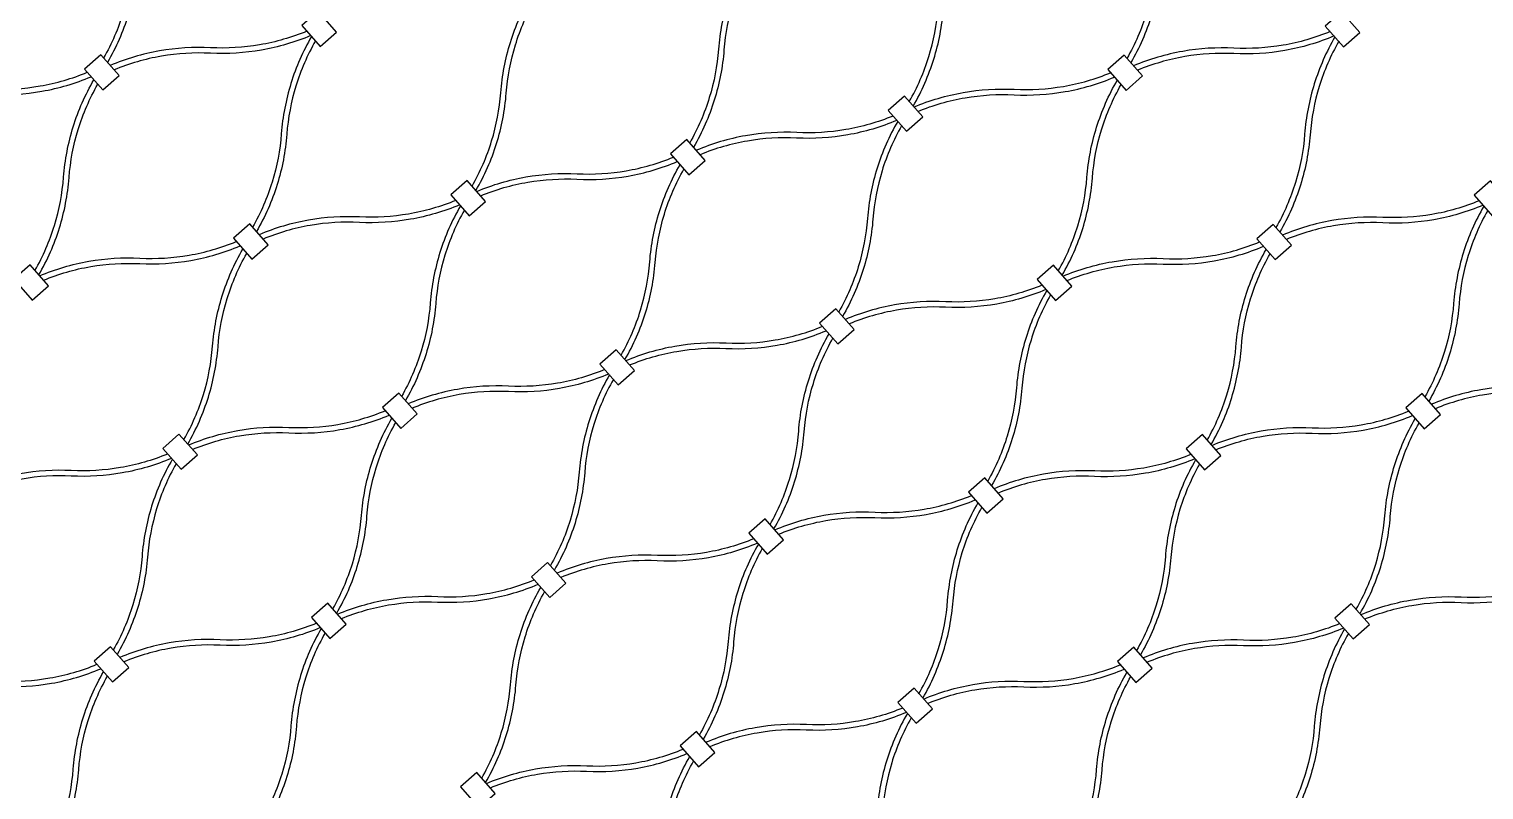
# Model space of a CAD drawing. Header units: millimetres. Extents: x 832728086 to 834530684, y 817551485 to 818349469.
# Drawn here: x 834419971.9 to 834420373.5, y 817818410.2 to 817818620.2 of the extents above; entities that cross this region are included whole.
import ezdxf

# ---------------------------------------------------------------- set-up
doc = ezdxf.new("R2010")
doc.units = ezdxf.units.MM
doc.header["$LTSCALE"] = 100
doc.layers.add('mesh- l', color=8, linetype='Continuous')

msp = doc.modelspace()

# ---------------------------------------------------------------- linework, layer by layer
at = {"layer": 'mesh- l'}
for points in [[(834420008.7179, 817818664.9076, 0.05643381), (834420003.0263, 817818651.9616, 0.05608633), (834420000.3636, 817818638.0715, -0.05520174), (834419997.8305, 817818624.7304, -0.05548959), (834419992.433, 817818612.2707)], [(834420009.7848, 817818663.6954, 0.05541212), (834420004.4009, 817818651.2473, 0.05509445), (834420001.8736, 817818637.9213, -0.0561917), (834419999.2049, 817818624.0162, -0.05650781), (834419993.4996, 817818611.0588)], [(834420291.2248, 817818664.7958, 0.05643381), (834420285.5332, 817818651.8498, 0.05608633), (834420282.8705, 817818637.9596, -0.05520174), (834420280.3374, 817818624.6186, -0.05548959), (834420274.9399, 817818612.1589)], [(834420292.2917, 817818663.5836, 0.05541212), (834420286.9078, 817818651.1354, 0.05509445), (834420284.3805, 817818637.8095, -0.0561917), (834420281.7119, 817818623.9043, -0.05650781), (834420276.0065, 817818610.9469)], [(834420214.8587, 817818600.2043, 0.05541212), (834420220.2426, 817818612.6524, 0.05509445), (834420222.7699, 817818625.9784, -0.0561917), (834420225.4385, 817818639.8835, -0.05650781), (834420231.1439, 817818652.841)], [(834420215.9255, 817818598.9921, 0.05643381), (834420221.6171, 817818611.9381, 0.05608633), (834420224.2799, 817818625.8282, -0.05520174), (834420226.8129, 817818639.1693, -0.05548959), (834420232.2105, 817818651.629)], [(834420170.5317, 817818641.4898, 0.05643381), (834420164.84, 817818628.5437, 0.05608633), (834420162.1773, 817818614.6536, -0.05520174), (834420159.6442, 817818601.3125, -0.05548959), (834420154.2467, 817818588.8528)], [(834420171.5985, 817818640.2776, 0.05541212), (834420166.2146, 817818627.8294, 0.05509445), (834420163.6873, 817818614.5034, -0.0561917), (834420161.0187, 817818600.5983, -0.05650781), (834420155.3133, 817818587.6409)], [(834420094.1655, 817818576.8983, 0.05541212), (834420099.5494, 817818589.3464, 0.05509445), (834420102.0767, 817818602.6724, -0.0561917), (834420104.7453, 817818616.5775, -0.05650781), (834420110.4507, 817818629.5349)], [(834420095.2323, 817818575.686, 0.05643381), (834420100.9239, 817818588.6321, 0.05608633), (834420103.5867, 817818602.5222, -0.05520174), (834420106.1198, 817818615.8633, -0.05548959), (834420111.5173, 817818628.323)], [(834420048.5408, 817818619.6582, -0.05541212), (834420035.5095, 817818615.8995, -0.05509445), (834420021.9704, 817818615.0859, 0.0561917), (834420007.8389, 817818614.2057, 0.05650781), (834419994.2616, 817818610.1929)], [(834420331.0477, 817818619.5464, -0.05541212), (834420318.0164, 817818615.7877, -0.05509445), (834420304.4774, 817818614.9741, 0.0561917), (834420290.3458, 817818614.0938, 0.05650781), (834420276.7685, 817818610.081)], [(834420049.6077, 817818618.446, -0.05643381), (834420036.0434, 817818614.4454, -0.05608633), (834420021.9275, 817818613.5691, 0.05520174), (834420008.3727, 817818612.7516, 0.05548959), (834419995.3282, 817818608.9809)], [(834420049.8385, 817818618.1838, 0.05643381), (834420044.1469, 817818605.2377, 0.05608633), (834420041.4841, 817818591.3476, -0.05520174), (834420038.951, 817818578.0065, -0.05548959), (834420033.5535, 817818565.5468)], [(834420050.9053, 817818616.9715, 0.05541212), (834420045.5214, 817818604.5234, 0.05509445), (834420042.9941, 817818591.1974, -0.0561917), (834420040.3255, 817818577.2923, -0.05650781), (834420034.6201, 817818564.3349)], [(834420332.1146, 817818618.3341, -0.05643381), (834420318.5503, 817818614.3336, -0.05608633), (834420304.4344, 817818613.4573, 0.05520174), (834420290.8796, 817818612.6398, 0.05548959), (834420277.8351, 817818608.8691)], [(834420332.3454, 817818618.0719, 0.05643381), (834420326.6538, 817818605.1259, 0.05608633), (834420323.991, 817818591.2358, -0.05520174), (834420321.4579, 817818577.8947, -0.05548959), (834420316.0604, 817818565.435)], [(834420333.4122, 817818616.8597, 0.05541212), (834420328.0283, 817818604.4116, 0.05509445), (834420325.501, 817818591.0856, -0.0561917), (834420322.8324, 817818577.1805, -0.05650781), (834420317.127, 817818564.223)], [(834419933.6494, 817818598.8417, -0.05643381), (834419947.2137, 817818602.8423, -0.05608633), (834419961.3295, 817818603.7186, 0.05520174), (834419974.8843, 817818604.536, 0.05548959), (834419987.9288, 817818608.3067)], [(834420216.1563, 817818598.7299, -0.05643381), (834420229.7206, 817818602.7304, -0.05608633), (834420243.8364, 817818603.6067, 0.05520174), (834420257.3912, 817818604.4242, 0.05548959), (834420270.4358, 817818608.1949)], [(834419934.7162, 817818597.6295, -0.05541212), (834419947.7475, 817818601.3881, -0.05509445), (834419961.2866, 817818602.2017, 0.0561917), (834419975.4181, 817818603.082, 0.05650781), (834419988.9954, 817818607.0948)], [(834419973.4723, 817818553.5922, 0.05541212), (834419978.8562, 817818566.0404, 0.05509445), (834419981.3835, 817818579.3663, -0.0561917), (834419984.0521, 817818593.2715, -0.05650781), (834419989.7575, 817818606.2289)], [(834419974.5391, 817818552.38, 0.05643381), (834419980.2307, 817818565.3261, 0.05608633), (834419982.8935, 817818579.2162, -0.05520174), (834419985.4266, 817818592.5573, -0.05548959), (834419990.8241, 817818605.017)], [(834420217.2231, 817818597.5176, -0.05541212), (834420230.2545, 817818601.2763, -0.05509445), (834420243.7935, 817818602.0899, 0.0561917), (834420257.925, 817818602.9702, 0.05650781), (834420271.5024, 817818606.983)], [(834420255.9792, 817818553.4804, 0.05541212), (834420261.3631, 817818565.9285, 0.05509445), (834420263.8904, 817818579.2545, -0.0561917), (834420266.559, 817818593.1597, -0.05650781), (834420272.2644, 817818606.1171)], [(834420257.046, 817818552.2682, 0.05643381), (834420262.7376, 817818565.2142, 0.05608633), (834420265.4004, 817818579.1044, -0.05520174), (834420267.9335, 817818592.4454, -0.05548959), (834420273.331, 817818604.9051)], [(834420210.3546, 817818596.2403, -0.05541212), (834420197.3232, 817818592.4817, -0.05509445), (834420183.7842, 817818591.6681, 0.0561917), (834420169.6526, 817818590.7878, 0.05650781), (834420156.0753, 817818586.775)], [(834420211.4214, 817818595.0281, -0.05643381), (834420197.8571, 817818591.0275, -0.05608633), (834420183.7412, 817818590.1512, 0.05520174), (834420170.1864, 817818589.3337, 0.05548959), (834420157.1419, 817818585.5631)], [(834420211.6522, 817818594.7659, 0.05643381), (834420205.9606, 817818581.8198, 0.05608633), (834420203.2978, 817818567.9297, -0.05520174), (834420200.7647, 817818554.5886, -0.05548959), (834420195.3672, 817818542.1289)], [(834420212.719, 817818593.5537, 0.05541212), (834420207.3351, 817818581.1055, 0.05509445), (834420204.8078, 817818567.7796, -0.0561917), (834420202.1392, 817818553.8744, -0.05650781), (834420196.4338, 817818540.917)], [(834420095.4631, 817818575.4238, -0.05643381), (834420109.0274, 817818579.4244, -0.05608633), (834420123.1432, 817818580.3007, 0.05520174), (834420136.698, 817818581.1182, 0.05548959), (834420149.7426, 817818584.8889)], [(834420096.5299, 817818574.2116, -0.05541212), (834420109.5613, 817818577.9703, -0.05509445), (834420123.1003, 817818578.7839, 0.0561917), (834420137.2318, 817818579.6641, 0.05650781), (834420150.8092, 817818583.6769)], [(834420135.286, 817818530.1744, 0.05541212), (834420140.6699, 817818542.6225, 0.05509445), (834420143.1972, 817818555.9485, -0.0561917), (834420145.8658, 817818569.8536, -0.05650781), (834420151.5712, 817818582.811)], [(834420136.3528, 817818528.9622, 0.05643381), (834420142.0444, 817818541.9082, 0.05608633), (834420144.7072, 817818555.7983, -0.05520174), (834420147.2403, 817818569.1394, -0.05548959), (834420152.6378, 817818581.5991)], [(834420089.6614, 817818572.9343, -0.05541212), (834420076.63, 817818569.1757, -0.05509445), (834420063.091, 817818568.362, 0.0561917), (834420048.9594, 817818567.4818, 0.05650781), (834420035.3821, 817818563.469)], [(834420090.7282, 817818571.7221, -0.05643381), (834420077.1639, 817818567.7215, -0.05608633), (834420063.048, 817818566.8452, 0.05520174), (834420049.4932, 817818566.0277, 0.05548959), (834420036.4487, 817818562.257)], [(834420090.959, 817818571.4599, 0.05643381), (834420085.2674, 817818558.5138, 0.05608633), (834420082.6046, 817818544.6237, -0.05520174), (834420080.0715, 817818531.2826, -0.05548959), (834420074.674, 817818518.8229)], [(834420372.1683, 817818572.8225, -0.05541212), (834420359.137, 817818569.0638, -0.05509445), (834420345.5979, 817818568.2502, 0.0561917), (834420331.4664, 817818567.3699, 0.05650781), (834420317.889, 817818563.3571)], [(834420373.2351, 817818571.6103, -0.05643381), (834420359.6708, 817818567.6097, -0.05608633), (834420345.555, 817818566.7334, 0.05520174), (834420332.0002, 817818565.9159, 0.05548959), (834420318.9556, 817818562.1452)], [(834420373.4659, 817818571.348, 0.05643381), (834420367.7743, 817818558.402, 0.05608633), (834420365.1116, 817818544.5119, -0.05520174), (834420362.5785, 817818531.1708, -0.05548959), (834420357.1809, 817818518.7111)], [(834420092.0258, 817818570.2476, 0.05541212), (834420086.6419, 817818557.7995, 0.05509445), (834420084.1146, 817818544.4735, -0.0561917), (834420081.446, 817818530.5684, -0.05650781), (834420075.7406, 817818517.611)], [(834420374.5327, 817818570.1358, 0.05541212), (834420369.1488, 817818557.6877, 0.05509445), (834420366.6215, 817818544.3617, -0.0561917), (834420363.9529, 817818530.4566, -0.05650781), (834420358.2475, 817818517.4991)], [(834419974.7699, 817818552.1178, -0.05643381), (834419988.3342, 817818556.1184, -0.05608633), (834420002.45, 817818556.9947, 0.05520174), (834420016.0048, 817818557.8122, 0.05548959), (834420029.0494, 817818561.5828)], [(834419975.8367, 817818550.9056, -0.05541212), (834419988.8681, 817818554.6642, -0.05509445), (834420002.4071, 817818555.4779, 0.0561917), (834420016.5386, 817818556.3581, 0.05650781), (834420030.116, 817818560.3709)], [(834420014.5928, 817818506.8683, 0.05541212), (834420019.9767, 817818519.3165, 0.05509445), (834420022.504, 817818532.6425, -0.0561917), (834420025.1726, 817818546.5476, -0.05650781), (834420030.878, 817818559.505)], [(834420257.2768, 817818552.006, -0.05643381), (834420270.8411, 817818556.0065, -0.05608633), (834420284.957, 817818556.8828, 0.05520174), (834420298.5118, 817818557.7003, 0.05548959), (834420311.5563, 817818561.471)], [(834420258.3437, 817818550.7937, -0.05541212), (834420271.375, 817818554.5524, -0.05509445), (834420284.9141, 817818555.366, 0.0561917), (834420299.0456, 817818556.2463, 0.05650781), (834420312.6229, 817818560.2591)], [(834420297.0997, 817818506.7565, 0.05541212), (834420302.4836, 817818519.2047, 0.05509445), (834420305.0109, 817818532.5306, -0.0561917), (834420307.6796, 817818546.4358, -0.05650781), (834420313.3849, 817818559.3932)], [(834420015.6596, 817818505.6561, 0.05643381), (834420021.3512, 817818518.6022, 0.05608633), (834420024.014, 817818532.4923, -0.05520174), (834420026.5471, 817818545.8334, -0.05548959), (834420031.9446, 817818558.2931)], [(834420298.1666, 817818505.5443, 0.05643381), (834420303.8582, 817818518.4903, 0.05608633), (834420306.5209, 817818532.3805, -0.05520174), (834420309.054, 817818545.7215, -0.05548959), (834420314.4515, 817818558.1812)], [(834420251.4751, 817818549.5164, -0.05541212), (834420238.4438, 817818545.7578, -0.05509445), (834420224.9047, 817818544.9442, 0.0561917), (834420210.7732, 817818544.0639, 0.05650781), (834420197.1959, 817818540.0511)], [(834420252.5419, 817818548.3042, -0.05643381), (834420238.9776, 817818544.3036, -0.05608633), (834420224.8618, 817818543.4273, 0.05520174), (834420211.307, 817818542.6099, 0.05548959), (834420198.2624, 817818538.8392)], [(834420252.7727, 817818548.042, 0.05643381), (834420247.0811, 817818535.096, 0.05608633), (834420244.4184, 817818521.2058, -0.05520174), (834420241.8853, 817818507.8648, -0.05548959), (834420236.4877, 817818495.4051)], [(834420253.8395, 817818546.8298, 0.05541212), (834420248.4556, 817818534.3816, 0.05509445), (834420245.9283, 817818521.0557, -0.0561917), (834420243.2597, 817818507.1505, -0.05650781), (834420237.5543, 817818494.1931)], [(834420136.5836, 817818528.6999, -0.05643381), (834420150.1479, 817818532.7005, -0.05608633), (834420164.2638, 817818533.5768, 0.05520174), (834420177.8186, 817818534.3943, 0.05548959), (834420190.8631, 817818538.165)], [(834420137.6505, 817818527.4877, -0.05541212), (834420150.6818, 817818531.2464, -0.05509445), (834420164.2209, 817818532.06, 0.0561917), (834420178.3524, 817818532.9403, 0.05650781), (834420191.9297, 817818536.9531)], [(834420176.4065, 817818483.4505, 0.05541212), (834420181.7904, 817818495.8986, 0.05509445), (834420184.3177, 817818509.2246, -0.0561917), (834420186.9864, 817818523.1297, -0.05650781), (834420192.6917, 817818536.0872)], [(834420177.4734, 817818482.2383, 0.05643381), (834420183.165, 817818495.1843, 0.05608633), (834420185.8277, 817818509.0744, -0.05520174), (834420188.3608, 817818522.4155, -0.05548959), (834420193.7583, 817818534.8752)], [(834420130.7819, 817818526.2104, -0.05541212), (834420117.7506, 817818522.4518, -0.05509445), (834420104.2115, 817818521.6381, 0.0561917), (834420090.08, 817818520.7579, 0.05650781), (834420076.5027, 817818516.7451)], [(834420131.8487, 817818524.9982, -0.05643381), (834420118.2844, 817818520.9976, -0.05608633), (834420104.1686, 817818520.1213, 0.05520174), (834420090.6138, 817818519.3038, 0.05548959), (834420077.5692, 817818515.5331)], [(834420132.0795, 817818524.736, 0.05643381), (834420126.3879, 817818511.7899, 0.05608633), (834420123.7252, 817818497.8998, -0.05520174), (834420121.1921, 817818484.5587, -0.05548959), (834420115.7945, 817818472.099)], [(834420133.1463, 817818523.5238, 0.05541212), (834420127.7624, 817818511.0756, 0.05509445), (834420125.2351, 817818497.7496, -0.0561917), (834420122.5665, 817818483.8445, -0.05650781), (834420116.8611, 817818470.8871)], [(834420413.2888, 817818526.0986, -0.05541212), (834420400.2575, 817818522.3399, -0.05509445), (834420386.7184, 817818521.5263, 0.0561917), (834420372.5869, 817818520.646, 0.05650781), (834420359.0096, 817818516.6332)], [(834420414.3556, 817818524.8864, -0.05643381), (834420400.7914, 817818520.8858, -0.05608633), (834420386.6755, 817818520.0095, 0.05520174), (834420373.1207, 817818519.192, 0.05548959), (834420360.0762, 817818515.4213)], [(834420015.8904, 817818505.3939, -0.05643381), (834420029.4547, 817818509.3945, -0.05608633), (834420043.5706, 817818510.2708, 0.05520174), (834420057.1254, 817818511.0883, 0.05548959), (834420070.1699, 817818514.859)], [(834420298.3973, 817818505.2821, -0.05643381), (834420311.9616, 817818509.2827, -0.05608633), (834420326.0775, 817818510.159, 0.05520174), (834420339.6323, 817818510.9764, 0.05548959), (834420352.6768, 817818514.7471)], [(834420016.9573, 817818504.1817, -0.05541212), (834420029.9886, 817818507.9403, -0.05509445), (834420043.5277, 817818508.754, 0.0561917), (834420057.6592, 817818509.6342, 0.05650781), (834420071.2365, 817818513.647)], [(834420055.7133, 817818460.1445, 0.05541212), (834420061.0972, 817818472.5926, 0.05509445), (834420063.6245, 817818485.9186, -0.0561917), (834420066.2932, 817818499.8237, -0.05650781), (834420071.9985, 817818512.7811)], [(834420056.7802, 817818458.9322, 0.05643381), (834420062.4718, 817818471.8783, 0.05608633), (834420065.1345, 817818485.7684, -0.05520174), (834420067.6676, 817818499.1095, -0.05548959), (834420073.0651, 817818511.5692)], [(834420299.4642, 817818504.0699, -0.05541212), (834420312.4955, 817818507.8285, -0.05509445), (834420326.0346, 817818508.6421, 0.0561917), (834420340.1661, 817818509.5224, 0.05650781), (834420353.7434, 817818513.5352)], [(834420338.2202, 817818460.0326, 0.05541212), (834420343.6042, 817818472.4808, 0.05509445), (834420346.1314, 817818485.8067, -0.0561917), (834420348.8001, 817818499.7119, -0.05650781), (834420354.5055, 817818512.6693)], [(834420339.2871, 817818458.8204, 0.05643381), (834420344.9787, 817818471.7665, 0.05608633), (834420347.6414, 817818485.6566, -0.05520174), (834420350.1745, 817818498.9977, -0.05548959), (834420355.5721, 817818511.4574)], [(834420010.0887, 817818502.9044, -0.05541212), (834419997.0574, 817818499.1457, -0.05509445), (834419983.5183, 817818498.3321, 0.0561917), (834419969.3868, 817818497.4519, 0.05650781), (834419955.8095, 817818493.4391)], [(834420292.5956, 817818502.7926, -0.05541212), (834420279.5643, 817818499.0339, -0.05509445), (834420266.0252, 817818498.2203, 0.0561917), (834420251.8937, 817818497.34, 0.05650781), (834420238.3164, 817818493.3272)], [(834420011.1555, 817818501.6922, -0.05643381), (834419997.5912, 817818497.6916, -0.05608633), (834419983.4754, 817818496.8153, 0.05520174), (834419969.9206, 817818495.9978, 0.05548959), (834419956.8761, 817818492.2271)], [(834420011.3863, 817818501.4299, 0.05643381), (834420005.6947, 817818488.4839, 0.05608633), (834420003.032, 817818474.5938, -0.05520174), (834420000.4989, 817818461.2527, -0.05548959), (834419995.1013, 817818448.793)], [(834420012.4531, 817818500.2177, 0.05541212), (834420007.0692, 817818487.7696, 0.05509445), (834420004.5419, 817818474.4436, -0.0561917), (834420001.8733, 817818460.5385, -0.05650781), (834419996.1679, 817818447.5811)], [(834420293.6624, 817818501.5803, -0.05643381), (834420280.0982, 817818497.5798, -0.05608633), (834420265.9823, 817818496.7035, 0.05520174), (834420252.4275, 817818495.886, 0.05548959), (834420239.383, 817818492.1153)], [(834420293.8932, 817818501.3181, 0.05643381), (834420288.2016, 817818488.3721, 0.05608633), (834420285.5389, 817818474.4819, -0.05520174), (834420283.0058, 817818461.1409, -0.05548959), (834420277.6082, 817818448.6812)], [(834420294.9601, 817818500.1059, 0.05541212), (834420289.5761, 817818487.6578, 0.05509445), (834420287.0489, 817818474.3318, -0.0561917), (834420284.3802, 817818460.4266, -0.05650781), (834420278.6748, 817818447.4692)], [(834420177.7041, 817818481.976, -0.05643381), (834420191.2684, 817818485.9766, -0.05608633), (834420205.3843, 817818486.8529, 0.05520174), (834420218.9391, 817818487.6704, 0.05548959), (834420231.9836, 817818491.4411)], [(834420178.771, 817818480.7638, -0.05541212), (834420191.8023, 817818484.5225, -0.05509445), (834420205.3414, 817818485.3361, 0.0561917), (834420219.4729, 817818486.2164, 0.05650781), (834420233.0502, 817818490.2292)], [(834420217.527, 817818436.7266, 0.05541212), (834420222.911, 817818449.1747, 0.05509445), (834420225.4382, 817818462.5007, -0.0561917), (834420228.1069, 817818476.4058, -0.05650781), (834420233.8123, 817818489.3633)], [(834420218.5939, 817818435.5144, 0.05643381), (834420224.2855, 817818448.4604, 0.05608633), (834420226.9482, 817818462.3505, -0.05520174), (834420229.4813, 817818475.6916, -0.05548959), (834420234.8789, 817818488.1513)], [(834420171.9024, 817818479.4865, -0.05541212), (834420158.8711, 817818475.7279, -0.05509445), (834420145.332, 817818474.9143, 0.0561917), (834420131.2005, 817818474.034, 0.05650781), (834420117.6232, 817818470.0212)], [(834420172.9692, 817818478.2743, -0.05643381), (834420159.405, 817818474.2737, -0.05608633), (834420145.2891, 817818473.3974, 0.05520174), (834420131.7343, 817818472.5799, 0.05548959), (834420118.6898, 817818468.8093)], [(834420173.2, 817818478.0121, 0.05643381), (834420167.5084, 817818465.066, 0.05608633), (834420164.8457, 817818451.1759, -0.05520174), (834420162.3126, 817818437.8348, -0.05548959), (834420156.915, 817818425.3751)], [(834420174.2669, 817818476.7999, 0.05541212), (834420168.8829, 817818464.3517, 0.05509445), (834420166.3557, 817818451.0258, -0.0561917), (834420163.687, 817818437.1206, -0.05650781), (834420157.9816, 817818424.1632)], [(834420057.0109, 817818458.67, -0.05643381), (834420070.5752, 817818462.6706, -0.05608633), (834420084.6911, 817818463.5469, 0.05520174), (834420098.2459, 817818464.3644, 0.05548959), (834420111.2904, 817818468.1351)], [(834420058.0778, 817818457.4578, -0.05541212), (834420071.1091, 817818461.2165, -0.05509445), (834420084.6482, 817818462.0301, 0.0561917), (834420098.7797, 817818462.9103, 0.05650781), (834420112.357, 817818466.9231)], [(834420339.5178, 817818458.5582, -0.05643381), (834420353.0821, 817818462.5588, -0.05608633), (834420367.198, 817818463.4351, 0.05520174), (834420380.7528, 817818464.2526, 0.05548959), (834420393.7973, 817818468.0232)], [(834420340.5847, 817818457.346, -0.05541212), (834420353.616, 817818461.1046, -0.05509445), (834420367.1551, 817818461.9182, 0.0561917), (834420381.2866, 817818462.7985, 0.05650781), (834420394.8639, 817818466.8113)], [(834420096.8338, 817818413.4206, 0.05541212), (834420102.2178, 817818425.8687, 0.05509445), (834420104.745, 817818439.1947, -0.0561917), (834420107.4137, 817818453.0998, -0.05650781), (834420113.1191, 817818466.0572)], [(834420097.9007, 817818412.2084, 0.05643381), (834420103.5923, 817818425.1544, 0.05608633), (834420106.255, 817818439.0445, -0.05520174), (834420108.7881, 817818452.3856, -0.05548959), (834420114.1857, 817818464.8453)], [(834420051.2092, 817818456.1805, -0.05541212), (834420038.1779, 817818452.4218, -0.05509445), (834420024.6388, 817818451.6082, 0.0561917), (834420010.5073, 817818450.728, 0.05650781), (834419996.93, 817818446.7152)], [(834420052.276, 817818454.9683, -0.05643381), (834420038.7118, 817818450.9677, -0.05608633), (834420024.5959, 817818450.0914, 0.05520174), (834420011.0411, 817818449.2739, 0.05548959), (834419997.9966, 817818445.5032)], [(834420052.5068, 817818454.7061, 0.05643381), (834420046.8152, 817818441.76, 0.05608633), (834420044.1525, 817818427.8699, -0.05520174), (834420041.6194, 817818414.5288, -0.05548959), (834420036.2218, 817818402.0691)], [(834420333.7161, 817818456.0687, -0.05541212), (834420320.6848, 817818452.31, -0.05509445), (834420307.1457, 817818451.4964, 0.0561917), (834420293.0142, 817818450.6161, 0.05650781), (834420279.4369, 817818446.6033)], [(834420334.783, 817818454.8564, -0.05643381), (834420321.2187, 817818450.8559, -0.05608633), (834420307.1028, 817818449.9796, 0.05520174), (834420293.548, 817818449.1621, 0.05548959), (834420280.5035, 817818445.3914)], [(834420335.0137, 817818454.5942, 0.05643381), (834420329.3221, 817818441.6482, 0.05608633), (834420326.6594, 817818427.7581, -0.05520174), (834420324.1263, 817818414.417, -0.05548959), (834420318.7288, 817818401.9573)], [(834420053.5737, 817818453.4938, 0.05541212), (834420048.1897, 817818441.0457, 0.05509445), (834420045.6625, 817818427.7197, -0.0561917), (834420042.9938, 817818413.8146, -0.05650781), (834420037.2884, 817818400.8572)], [(834420336.0806, 817818453.382, 0.05541212), (834420330.6967, 817818440.9339, 0.05509445), (834420328.1694, 817818427.6079, -0.0561917), (834420325.5007, 817818413.7028, -0.05650781), (834420319.7954, 817818400.7453)], [(834419936.3177, 817818435.364, -0.05643381), (834419949.882, 817818439.3646, -0.05608633), (834419963.9979, 817818440.2409, 0.05520174), (834419977.5527, 817818441.0584, 0.05548959), (834419990.5972, 817818444.829)], [(834419937.3846, 817818434.1518, -0.05541212), (834419950.4159, 817818437.9104, -0.05509445), (834419963.955, 817818438.724, 0.0561917), (834419978.0865, 817818439.6043, 0.05650781), (834419991.6638, 817818443.6171)], [(834419976.1406, 817818390.1145, 0.05541212), (834419981.5246, 817818402.5627, 0.05509445), (834419984.0518, 817818415.8887, -0.0561917), (834419986.7205, 817818429.7938, -0.05650781), (834419992.4259, 817818442.7512)], [(834420218.8247, 817818435.2522, -0.05643381), (834420232.3889, 817818439.2527, -0.05608633), (834420246.5048, 817818440.129, 0.05520174), (834420260.0596, 817818440.9465, 0.05548959), (834420273.1041, 817818444.7172)], [(834420219.8915, 817818434.0399, -0.05541212), (834420232.9228, 817818437.7986, -0.05509445), (834420246.4619, 817818438.6122, 0.0561917), (834420260.5934, 817818439.4925, 0.05650781), (834420274.1707, 817818443.5053)], [(834420258.6476, 817818390.0027, 0.05541212), (834420264.0315, 817818402.4509, 0.05509445), (834420266.5588, 817818415.7768, -0.0561917), (834420269.2274, 817818429.682, -0.05650781), (834420274.9328, 817818442.6394)], [(834419977.2075, 817818388.9023, 0.05643381), (834419982.8991, 817818401.8484, 0.05608633), (834419985.5618, 817818415.7385, -0.05520174), (834419988.0949, 817818429.0796, -0.05548959), (834419993.4925, 817818441.5393)], [(834420259.7144, 817818388.7905, 0.05643381), (834420265.406, 817818401.7365, 0.05608633), (834420268.0687, 817818415.6267, -0.05520174), (834420270.6018, 817818428.9677, -0.05548959), (834420275.9994, 817818441.4274)], [(834420213.0229, 817818432.7626, -0.05541212), (834420199.9916, 817818429.004, -0.05509445), (834420186.4525, 817818428.1904, 0.0561917), (834420172.321, 817818427.3101, 0.05650781), (834420158.7437, 817818423.2973)], [(834420214.0898, 817818431.5504, -0.05643381), (834420200.5255, 817818427.5498, -0.05608633), (834420186.4096, 817818426.6735, 0.05520174), (834420172.8548, 817818425.8561, 0.05548959), (834420159.8103, 817818422.0854)], [(834420214.3205, 817818431.2882, 0.05643381), (834420208.6289, 817818418.3422, 0.05608633), (834420205.9662, 817818404.452, -0.05520174), (834420203.4331, 817818391.111, -0.05548959), (834420198.0356, 817818378.6513)], [(834420215.3874, 817818430.076, 0.05541212), (834420210.0035, 817818417.6278, 0.05509445), (834420207.4762, 817818404.3019, -0.0561917), (834420204.8075, 817818390.3967, -0.05650781), (834420199.1022, 817818377.4393)], [(834420098.1315, 817818411.9461, -0.05643381), (834420111.6957, 817818415.9467, -0.05608633), (834420125.8116, 817818416.823, 0.05520174), (834420139.3664, 817818417.6405, 0.05548959), (834420152.4109, 817818421.4112)], [(834420099.1983, 817818410.7339, -0.05541212), (834420112.2296, 817818414.4926, -0.05509445), (834420125.7687, 817818415.3062, 0.0561917), (834420139.9002, 817818416.1864, 0.05650781), (834420153.4775, 817818420.1992)], [(834420137.9544, 817818366.6967, 0.05541212), (834420143.3383, 817818379.1448, 0.05509445), (834420145.8656, 817818392.4708, -0.0561917), (834420148.5342, 817818406.3759, -0.05650781), (834420154.2396, 817818419.3333)], [(834420139.0212, 817818365.4845, 0.05643381), (834420144.7128, 817818378.4305, 0.05608633), (834420147.3755, 817818392.3206, -0.05520174), (834420149.9086, 817818405.6617, -0.05548959), (834420155.3062, 817818418.1214)]]:
    msp.add_lwpolyline(points, format="xyb", dxfattribs=at)
for points in [[(834420056.7593, 817818619.4017), (834420051.6951, 817818625.1559), (834420047.191, 817818621.192), (834420052.2551, 817818615.4377)], [(834420339.2662, 817818619.2899), (834420334.202, 817818625.0441), (834420329.6979, 817818621.0801), (834420334.7621, 817818615.3259)], [(834420339.2662, 817818619.2899), (834420334.202, 817818625.0441), (834420329.6979, 817818621.0801), (834420334.7621, 817818615.3259)], [(834419996.7163, 817818607.4037), (834419991.6521, 817818613.1579), (834419987.148, 817818609.194), (834419992.2122, 817818603.4397)], [(834420279.2232, 817818607.2919), (834420274.159, 817818613.0461), (834420269.6549, 817818609.0821), (834420274.7191, 817818603.3279)], [(834420218.573, 817818595.9838), (834420213.5088, 817818601.7381), (834420209.0047, 817818597.7741), (834420214.0689, 817818592.0199)], [(834420158.53, 817818583.9858), (834420153.4659, 817818589.7401), (834420148.9617, 817818585.7761), (834420154.0259, 817818580.0219)], [(834420097.8798, 817818572.6778), (834420092.8156, 817818578.432), (834420088.3115, 817818574.4681), (834420093.3757, 817818568.7139)], [(834420380.3867, 817818572.566), (834420375.3225, 817818578.3202), (834420370.8184, 817818574.3563), (834420375.8826, 817818568.602)], [(834420380.3867, 817818572.566), (834420375.3225, 817818578.3202), (834420370.8184, 817818574.3563), (834420375.8826, 817818568.602)], [(834420037.8368, 817818560.6798), (834420032.7727, 817818566.434), (834420028.2685, 817818562.4701), (834420033.3327, 817818556.7158)], [(834420320.3437, 817818560.568), (834420315.2796, 817818566.3222), (834420310.7755, 817818562.3582), (834420315.8396, 817818556.604)], [(834419977.1866, 817818549.3718), (834419972.1224, 817818555.126), (834419967.6183, 817818551.1621), (834419972.6825, 817818545.4078)], [(834420259.6935, 817818549.26), (834420254.6293, 817818555.0142), (834420250.1252, 817818551.0502), (834420255.1894, 817818545.296)], [(834420199.6505, 817818537.2619), (834420194.5864, 817818543.0162), (834420190.0823, 817818539.0522), (834420195.1464, 817818533.298)], [(834420139.0003, 817818525.9539), (834420133.9361, 817818531.7082), (834420129.432, 817818527.7442), (834420134.4962, 817818521.99)], [(834420078.9573, 817818513.9559), (834420073.8932, 817818519.7101), (834420069.3891, 817818515.7462), (834420074.4532, 817818509.992)], [(834420361.4642, 817818513.8441), (834420356.4001, 817818519.5983), (834420351.896, 817818515.6344), (834420356.9601, 817818509.8801)], [(834420018.3071, 817818502.6479), (834420013.2429, 817818508.4021), (834420008.7388, 817818504.4382), (834420013.803, 817818498.6839)], [(834420300.814, 817818502.5361), (834420295.7499, 817818508.2903), (834420291.2457, 817818504.3263), (834420296.3099, 817818498.5721)], [(834420240.7711, 817818490.538), (834420235.7069, 817818496.2923), (834420231.2028, 817818492.3283), (834420236.2669, 817818486.5741)], [(834420180.1208, 817818479.23), (834420175.0567, 817818484.9843), (834420170.5526, 817818481.0203), (834420175.6167, 817818475.2661)], [(834420120.0779, 817818467.232), (834420115.0137, 817818472.9863), (834420110.5096, 817818469.0223), (834420115.5737, 817818463.2681)], [(834420059.4276, 817818455.924), (834420054.3635, 817818461.6782), (834420049.8594, 817818457.7143), (834420054.9235, 817818451.9601)], [(834420341.9345, 817818455.8122), (834420336.8704, 817818461.5664), (834420332.3663, 817818457.6025), (834420337.4304, 817818451.8482)], [(834419999.3847, 817818443.926), (834419994.3205, 817818449.6802), (834419989.8164, 817818445.7163), (834419994.8805, 817818439.962)], [(834420281.8916, 817818443.8142), (834420276.8274, 817818449.5684), (834420272.3233, 817818445.6044), (834420277.3875, 817818439.8502)], [(834420221.2413, 817818432.5062), (834420216.1772, 817818438.2604), (834420211.6731, 817818434.2964), (834420216.7372, 817818428.5422)], [(834420161.1984, 817818420.5081), (834420156.1342, 817818426.2624), (834420151.6301, 817818422.2984), (834420156.6943, 817818416.5442)], [(834420100.5481, 817818409.2001), (834420095.484, 817818414.9544), (834420090.9799, 817818410.9904), (834420096.044, 817818405.2362)]]:
    msp.add_lwpolyline(points, close=True, dxfattribs=at)
for points in [[(834419991.6521, 817818613.1579), (834419987.148, 817818609.194)], [(834419996.7163, 817818607.4037), (834419991.6521, 817818613.1579)], [(834420274.159, 817818613.0461), (834420269.6549, 817818609.0821)], [(834420279.2232, 817818607.2919), (834420274.159, 817818613.0461)], [(834419987.148, 817818609.194), (834419992.2122, 817818603.4397)], [(834419992.2122, 817818603.4397), (834419996.7163, 817818607.4037)], [(834420269.6549, 817818609.0821), (834420274.7191, 817818603.3279)], [(834420274.7191, 817818603.3279), (834420279.2232, 817818607.2919)], [(834420153.4659, 817818589.7401), (834420148.9617, 817818585.7761)], [(834420158.53, 817818583.9858), (834420153.4659, 817818589.7401)], [(834420148.9617, 817818585.7761), (834420154.0259, 817818580.0219)], [(834420154.0259, 817818580.0219), (834420158.53, 817818583.9858)], [(834420032.7727, 817818566.434), (834420028.2685, 817818562.4701)], [(834420037.8368, 817818560.6798), (834420032.7727, 817818566.434)], [(834420315.2796, 817818566.3222), (834420310.7755, 817818562.3582)], [(834420320.3437, 817818560.568), (834420315.2796, 817818566.3222)], [(834420028.2685, 817818562.4701), (834420033.3327, 817818556.7158)], [(834420033.3327, 817818556.7158), (834420037.8368, 817818560.6798)], [(834420310.7755, 817818562.3582), (834420315.8396, 817818556.604)], [(834420315.8396, 817818556.604), (834420320.3437, 817818560.568)], [(834420194.5864, 817818543.0162), (834420190.0823, 817818539.0522)], [(834420199.6505, 817818537.2619), (834420194.5864, 817818543.0162)], [(834420190.0823, 817818539.0522), (834420195.1464, 817818533.298)], [(834420195.1464, 817818533.298), (834420199.6505, 817818537.2619)], [(834420073.8932, 817818519.7101), (834420069.3891, 817818515.7462)], [(834420078.9573, 817818513.9559), (834420073.8932, 817818519.7101)], [(834420356.4001, 817818519.5983), (834420351.896, 817818515.6344)], [(834420361.4642, 817818513.8441), (834420356.4001, 817818519.5983)], [(834420069.3891, 817818515.7462), (834420074.4532, 817818509.992)], [(834420351.896, 817818515.6344), (834420356.9601, 817818509.8801)], [(834420074.4532, 817818509.992), (834420078.9573, 817818513.9559)], [(834420356.9601, 817818509.8801), (834420361.4642, 817818513.8441)], [(834420235.7069, 817818496.2923), (834420231.2028, 817818492.3283)], [(834420240.7711, 817818490.538), (834420235.7069, 817818496.2923)], [(834420231.2028, 817818492.3283), (834420236.2669, 817818486.5741)], [(834420236.2669, 817818486.5741), (834420240.7711, 817818490.538)], [(834420115.0137, 817818472.9863), (834420110.5096, 817818469.0223)], [(834420120.0779, 817818467.232), (834420115.0137, 817818472.9863)], [(834420110.5096, 817818469.0223), (834420115.5737, 817818463.2681)], [(834420115.5737, 817818463.2681), (834420120.0779, 817818467.232)], [(834419994.3205, 817818449.6802), (834419989.8164, 817818445.7163)], [(834419999.3847, 817818443.926), (834419994.3205, 817818449.6802)], [(834420276.8274, 817818449.5684), (834420272.3233, 817818445.6044)], [(834420281.8916, 817818443.8142), (834420276.8274, 817818449.5684)], [(834419989.8164, 817818445.7163), (834419994.8805, 817818439.962)], [(834419994.8805, 817818439.962), (834419999.3847, 817818443.926)], [(834420272.3233, 817818445.6044), (834420277.3875, 817818439.8502)], [(834420277.3875, 817818439.8502), (834420281.8916, 817818443.8142)], [(834420156.1342, 817818426.2624), (834420151.6301, 817818422.2984)], [(834420161.1984, 817818420.5081), (834420156.1342, 817818426.2624)], [(834420151.6301, 817818422.2984), (834420156.6943, 817818416.5442)], [(834420156.6943, 817818416.5442), (834420161.1984, 817818420.5081)]]:
    msp.add_lwpolyline(points, dxfattribs=at)

doc.saveas('drawing.dxf')
